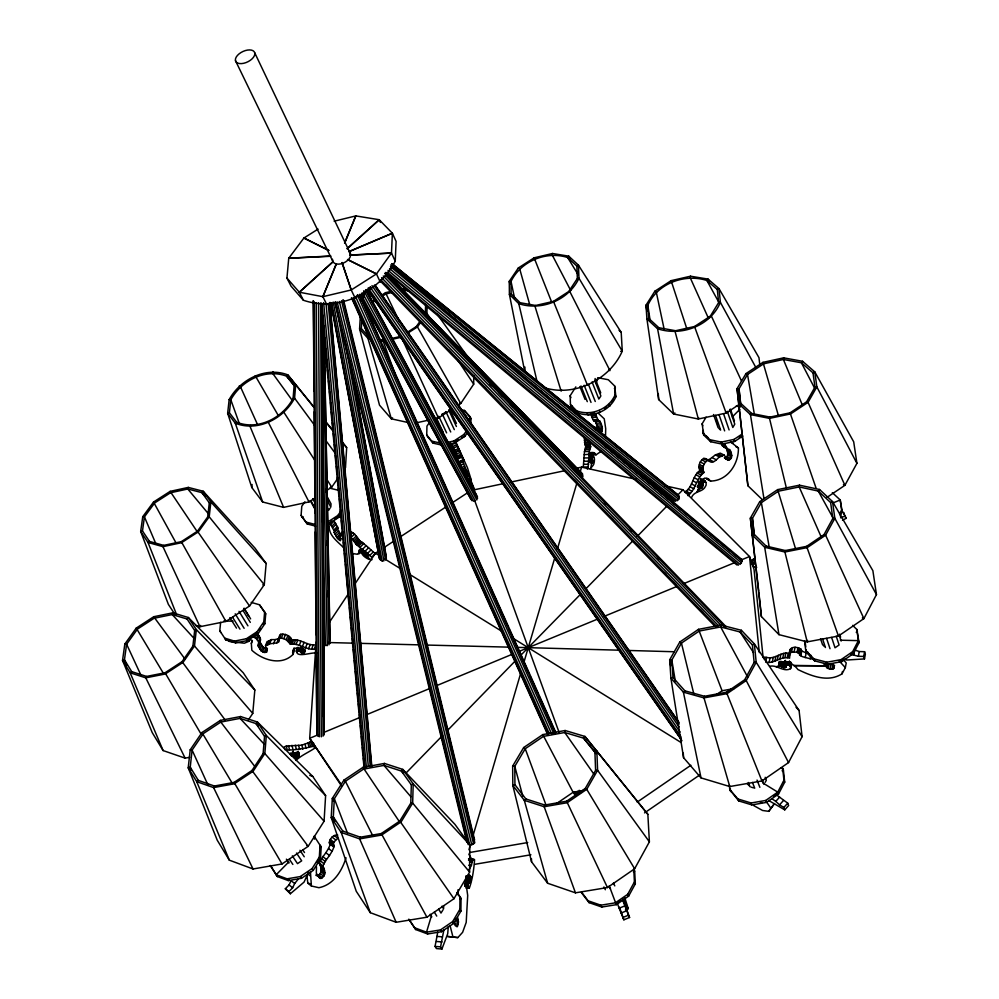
<?xml version="1.0" encoding="UTF-8"?>
<svg xmlns="http://www.w3.org/2000/svg" width="999" height="999" viewBox="0 0 999 999"><rect width="100%" height="100%" fill="white"/><g stroke="black" fill="none" stroke-linecap="round" stroke-linejoin="round"><path stroke-width="1.5" d="M756.743 567.295L753.783 567.082L751.223 561.213L754.932 558.329M469.605 872.127L469.817 844.867L454.907 824.312L402.809 769.405L384.44 763.423L362.962 767.357L343.943 780.107L332.317 798.401L331.218 817.544L356.256 891.283L370.267 912.661L396.166 922.277L426.935 917.207L453.946 898.738L469.605 872.127L412.662 803.071L413.199 783.853L402.809 769.405L401.448 771.091L383.953 765.396L363.511 769.13L345.404 781.268L334.34 798.701L333.316 816.907L334.815 821.34M458.279 405.094L460.751 403.484L473.701 384.165L473.763 375.512M601.198 451.311L596.066 454.795L594.005 452.672L591.745 452.784C587.799 456.88 593.244 470.804 592.22 458.578L592.082 456.081C595.529 454.595 594.68 463.873 593.069 465.422L590.209 468.768M470.017 422.527L470.067 416.695L464.36 410.427L461.513 409.827M470.904 424.45L470.954 418.606L470.067 416.695M408.828 919.155L414.622 927.771L426.511 932.192L440.484 929.907L452.709 921.528L459.84 909.365L459.977 896.74L457.417 893.118M372.04 559.69L368.356 559.09C365.622 557.904 358.404 553.096 363.374 550.199L361.488 552.247L363.936 553.771C374.6 563.598 361.101 550.162 362.674 549.088L366.221 545.654L375.299 553.696L371.753 557.155L356.368 544.58L351.011 537.512L354.57 534.078L359.915 541.146L366.221 545.654M443.631 905.856L443.581 908.84L441.995 906.205M584.253 440.759L589.085 440.696L590.671 446.79L589.298 451.486L588.111 466.97L583.279 467.008L584.465 451.536L585.851 446.84L584.228 438.174M605.481 437.662L605.706 428.671L604.245 418.843L598.339 413.274M441.745 445.092L433.216 443.169L427.634 436.788L426.723 434.89L426.948 426.136L429.495 422.377M370.267 912.661L341.146 832.417L331.218 817.544L333.316 816.907L342.769 831.056L360.339 837.199L381.281 833.541L399.812 821.016L410.789 803.134L411.326 784.852L401.448 771.091L403.571 773.326M425.624 304.333L425.349 313.649L426.898 313.399L430.294 318.544M426.898 313.399L427.097 306.144M468.556 858.778L474.575 859.739C473.901 868.943 472.477 879.644 469.268 888.286L466.57 888.086M318.069 229.108L303.908 238.024L288.736 258.242L286.938 278.084L290.996 286.076L303.384 300.249C338.236 312.225 378.309 293.057 395.242 261.238L396.091 241.396L392.382 233.229L379.22 219.718L355.806 215.909L334.141 221.204M395.242 261.238L391.483 253.072L392.382 233.229L348.926 251.573M360.152 296.815L364.223 292.769L364.036 296.328L362.088 300.487M408.591 422.639L391.333 418.818L367.944 338.336L369.268 337.375L361.313 328.484L361.838 319.168M362.287 298.177L362.162 300.337L362.625 297.402L361.601 293.231M362.812 294.805L363.723 297.44L360.664 300.249M784.902 663.074L781.867 661.912L780.294 666.246L780.943 661.375L779.969 666.021L783.928 667.719L786.038 667.145L784.015 664.485L784.752 660.988M827.097 663.611L826.885 667.582L830.057 669.243L833.478 668.768L834.565 665.434M346.054 857.829C341.82 871.066 333.579 884.789 318.918 887.711L311.388 886.001L310.439 871.777M316.084 875.449L317.357 875.636C322.652 873.913 321.491 867.007 319.218 863.311C322.302 855.993 328.908 850.723 330.619 842.806M594.43 427.36L598.026 427.297L600.212 431.093L601.423 432.043L601.985 431.493L602.247 426.885L599.999 421.278L593.98 421.054L591.833 417.345L591.158 413.661M324.076 821.228L325.612 795.591L312.687 776.36L257.392 722.002L240.572 716.533L220.354 720.391L201.973 732.529L190.21 749.824L188.224 767.806L217.233 840.196L229.32 860.164L253.047 868.98L282.03 863.96L308.142 846.365L324.076 821.228L264.835 753.533L266.333 735.489L257.392 722.002L256.056 723.601L240.047 718.381L220.804 722.065L203.297 733.616L192.108 750.087L190.235 767.207L191.383 770.104M343.781 469.705L345.504 467.22L346.678 447.627L341.77 441.558M316.471 866.782L316.333 873.201L319.668 878.246L320.929 878.433C327.497 875.811 324.712 865.559 319.218 863.311M288.861 861.862L276.149 874.787L287.088 878.833L300.262 876.573L312.088 868.593L319.33 857.08L320.042 845.204L321.203 846.99L320.492 858.865L313.261 870.354L301.448 878.333L288.274 880.594L277.36 876.548L270.417 865.571L277.36 876.548L278.471 875.698M448.301 926.535L447.714 933.715L441.92 949.05L436.401 948.575L435.052 946.39L437.787 932.092M441.92 949.05L440.571 946.865L443.931 929.669M454.195 923.563L457.067 926.885L458.479 922.027L457.505 917.369M316.109 642.22L309.69 738.298L341.433 785.813M781.867 661.912L781.53 666.832L782.517 662.187M315.559 526.136L307.28 523.988L301.099 515.409L301.785 506.293L304.945 501.76M229.32 860.164L196.728 781.68L188.224 767.806L190.235 767.207L198.326 780.394L214.385 786.013L234.078 782.404L251.973 770.491L263.112 753.621L264.548 736.45L256.056 723.601L258.266 725.774M293.082 398.389L294.168 385.389L286.601 376.173C265.384 368.132 241.271 380.656 230.819 399.762L229.395 412.749L236.663 422.202C258.067 430.794 282.767 417.907 293.082 398.389L294.58 398.164L314.947 425.786M264.635 612.05L265.734 613.873L264.872 623.726L258.192 633.516L247.465 640.546L235.614 642.906L225.899 639.972L224.763 638.161L234.49 641.108L246.341 638.736L257.08 631.693L263.773 621.915L264.635 612.05L259.49 604.77L251.174 602.372M316.671 653.134C311.913 651.485 291.783 660.327 297.789 647.564L296.553 650.961M789.447 661.276L789.123 665.009L790.496 666.333L790.509 668.706C783.666 672.464 777.272 664.747 770.129 666.171M248.439 719.842L252.759 713.398L254.832 690.034L243.207 672.739L188.324 617.507L172.74 612.837L153.734 616.72L136.251 628.096L124.838 644.018L122.54 660.389L152.235 732.617L163.112 750.561L185.127 758.141L189.673 757.292M174.837 614.223L168.381 604.395L140.672 531.48L142.745 516.683L153.534 502.035L170.155 491.358L188.274 487.412L203.172 491.246L254.982 548.101L266.146 563.498L264.273 584.702L249.55 606.006L225.911 621.465L199.937 626.71L195.729 625.449M316.208 302.709L319.343 736.75L316.858 734.64L316.333 652.01M315.297 497.839L308.978 501.935L283.604 507.367L262.662 501.998L251.81 487.512L252.098 484.503M730.394 441.833L738.411 447.939C738.81 463.773 727.622 480.856 710.639 481.056L706.755 479.07M220.904 632.567L219.768 630.756L220.642 622.327M465.759 879.769L468.456 879.969L468.943 882.841L470.217 883.029L470.616 877.684L469.567 874.887L467.345 876.91L465.846 882.329L467.694 895.429L466.208 922.389L462.612 932.329L457.829 937.599L447.477 936.438L457.829 937.599M314.335 407.567L287.749 374.837C265.459 366.396 240.135 379.545 229.158 399.612L227.647 413.261L251.81 487.512M163.112 750.561L130.157 672.814L122.54 660.389L124.45 659.815L131.706 671.628L146.566 676.423L165.047 672.764L182.055 661.638L192.882 646.128L194.668 630.519L187.05 619.005L172.215 614.56L154.121 618.256L137.475 629.083L126.611 644.243L124.45 659.815L126.773 665.484M207.68 516.97L209.291 502.859L201.96 492.657L187.787 488.998L170.529 492.757L154.708 502.922L144.43 516.858L142.482 530.944L149.488 541.421L163.699 545.379L181.306 541.645L197.44 531.206L207.68 516.97L209.203 516.795L264.273 584.702L262.774 584.852M457.23 459.065L456.843 457.604L461.463 455.669L463.311 461.675L462.512 460.576L457.742 462.549M827.334 663.836L826.885 667.582L823.563 663.573M590.971 467.02L591.583 463.524M782.18 662.05L781.53 666.832L782.354 662.125M724.6 458.216C729.432 456.718 727.709 450.974 725.961 447.664L722.277 445.666L721.378 443.269L725.286 445.204L727.771 449.125L729.882 449.612C731.618 452.922 733.341 458.666 728.508 460.164L725.399 458.603M364.136 294.455L364.423 291.583L364.223 295.18L360.851 298.526M590.247 455.581L592.657 455.556L592.22 458.578L592.657 455.556L590.297 455.569L592.857 455.556L592.22 458.578L589.81 458.603M790.072 662.137L789.123 665.009L789.385 661.238M799.475 485.177L777.659 489.622L759.74 501.648L750.361 518.131L761.4 616.558L778.958 634.64L807.204 641.882L838.448 636.026L863.898 618.606L876.46 594.58L872.876 570.679L832.517 501.56L819.53 489.485L799.475 485.177L799.188 486.95L821.415 537.437M827.447 663.948L826.885 667.582L827.572 664.06M592.22 458.578L592.707 455.544M827.072 497.327L844.892 485.327L856.917 463.349L853.695 441.808L814.784 371.878L802.584 361.288L783.653 357.842L783.378 359.478L802.16 404.57M229.121 641.395L244.355 643.219L248.801 641.346L250.387 639.56L252.073 640.396L251.336 643.468L251.835 650.249C262.537 660.102 281.468 666.208 292.994 654.445L292.632 652.609L293.956 648.114M721.003 625.049L698.526 629.333L679.807 642.007L669.68 659.815L670.916 678.159L683.578 757.692L701.023 777.896L729.757 786.538L761.937 780.956L788.536 762.587L802.085 736.663L799.075 710.476L754.345 643.868L741.408 630.307L721.003 625.049L720.666 626.96L747.689 677.11M789.135 662.399L788.86 664.847M844.167 659.19L846.815 660.014L864.485 658.915L863.698 656.443L864.585 651.698L859.24 651.56L854.669 649.974M864.485 658.915L865.359 654.17L864.585 651.698M850.823 654.37L858.366 656.293L859.24 651.56M853.783 654.707L854.445 651.161M687.949 495.641C695.791 489.785 696.241 478.421 703.895 472.539L699.999 470.541C697.839 466.396 699.675 460.876 703.571 458.454C711.001 459.977 710.002 466.945 719.317 456.88L724.138 455.069L727.572 459.74M703.895 472.539C701.735 468.381 703.583 462.849 707.479 460.427L709.74 460.414M779.969 666.021L780.943 661.375L780.007 666.046L776.348 666.72L780.007 666.046L778.97 664.959L779.307 662.936C786.113 659.627 793.855 663.985 797.939 669.555C811.388 676.036 828.096 682.792 842.02 673.838L842.457 671.49M842.02 673.838L845.341 667.619L846.228 662.911L843.144 659.577M591.67 458.179L592.082 456.081L589.672 456.106M759.852 365.259L758.978 357.667L719.005 288.611L708.029 279.083L690.509 276.211L690.222 277.722L708.528 318.456M830.057 669.243L830.968 664.547L832.904 664.61L831.992 669.305M833.478 668.768L834.153 665.247M824.999 665.621L825.461 663.274L825.162 665.809L794.068 665.584L825.162 665.809L825.536 663.361L825.324 665.996L826.161 663.124M826.348 662.849L825.661 666.37L826.673 663.648M828.183 668.618L829.108 663.923L830.968 664.547M789.709 650.786L789.947 649.662C792.619 645.953 798.001 647.102 801.298 649.387L800.336 654.07C797.327 656.318 808.541 658.066 810.177 658.778L810.888 655.269M565.147 730.506L542.807 734.59L523.663 747.552L512.662 766.071L512.812 785.376L531.53 861.762L547.627 883.253L575.449 892.831L607.454 887.549L634.64 868.768L649.387 841.832L647.851 814.335L584.914 736.425L565.147 730.506L564.747 732.492L594.055 774.362M805.231 657.579L806.193 652.896L800.748 650.561M799.787 655.244L800.499 651.735M800.286 655.456L801.248 650.774M800.836 655.531L801.797 650.849M800.336 654.07L797.002 652.335L797.976 647.652M798.126 652.896L799.088 648.214M799.237 653.483L800.199 648.801M799.437 654.932L800.162 651.423M799.824 654.12L801.298 649.387M787.212 657.767L788.186 653.096C780.494 652.11 774.437 659.74 766.645 657.404L765.646 662.05C774.163 664.497 781.043 655.294 789.585 658.216L789.772 653.159M789.035 656.655L790.721 648.701M789.173 657.18L789.66 654.845M789.073 662.362L788.586 664.697L785.364 665.247C792.694 665.534 785.776 662.737 784.015 664.485M789.747 653.383L791.495 652.297L792.469 647.614M790.309 661.862L789.585 665.359L790.359 662.374M790.296 666.008L791.021 662.512M790.496 666.333L791.233 662.837M790.521 666.658L791.008 664.323M790.509 668.706L791.483 664.048L790.296 664.672M791.495 652.297L794.093 651.922L795.067 647.24M790.946 667.744L791.67 664.26M782.779 658.029L783.765 653.371M782.654 667.369L783.641 662.724M784.877 657.704L785.863 653.034M784.227 664.26L784.964 660.764M784.502 664.06L785.239 660.576M783.928 667.719L784.665 664.235M784.814 663.898L785.539 660.401M785.214 667.844L785.951 664.347M786.038 667.145L786.525 664.81M786.737 664.048L787.224 661.713M788.735 655.456L789.947 649.662M777.259 659.964L778.258 655.319M778.733 663.873L779.22 661.538M779.919 658.915L780.906 654.258M778.97 664.959L779.707 661.475M772.277 662.125L773.276 657.479M774.849 661.188L775.848 656.53M769.093 662.424L770.092 657.779M764.372 659.602L764.872 657.292L766.645 657.404M468.981 869.829L471.391 865.434L472.552 860.489L473.926 859.152M544.33 387.687C574.45 397.14 609.677 379.845 622.265 351.161L621.203 332.38L578.458 265.185L568.743 256.156L552.534 253.496L552.197 254.945L570.754 290.584M467.532 885.926L464.835 885.751L467.544 885.988L468.543 881.618L467.507 885.863L469.268 888.286M384.44 763.423L383.953 765.396L410.839 796.702M591.658 457.742L592.082 456.081M322.802 866.108C325.799 859.015 331.905 854.008 334.041 846.49L329.258 842.869C329.782 838.71 333.191 834.44 337.724 835.064M404.57 292.57L402.947 289.922L403.334 288.486L406.381 289.036M807.604 640.421L807.204 641.882L784.902 552.01L785.326 550.549L806.605 546.353L824.038 534.565L832.816 518.493L830.631 502.559L818.281 491.071L799.188 486.95L778.421 491.196L761.363 502.634L752.447 518.331L754.108 534.228L766.096 546.066L785.326 550.549M308.554 872.115L304.058 882.105L290.372 893.755L285.327 888.748L289.073 884.927L291.084 880.693L294.655 883.541L292.645 887.774L288.898 891.595L290.372 893.755M698.975 482.217L702.984 484.727L701.897 488.049L698.014 486.038L699.088 482.729M240.572 716.533L240.047 718.381L264.323 744.305M334.203 835.514L337.812 838.248L333.841 842.157L332.867 845.629L334.028 845.266L334.041 846.49M468.918 849.774L470.229 845.279M472.864 836.3L520.754 673.089M523.826 662.612L555.132 556.643M557.342 549.188L576.748 483.553M579.832 473.114L581.605 467.145L636.038 479.295M272.952 371.653L272.502 373.139L292.32 400.499M596.053 383.541L597.789 377.684L608.316 379.745L614.672 386.001L615.908 396.753C609.802 411.113 591.982 418.319 577.484 412.849L571.253 406.481L570.454 404.533L570.154 395.741L575.836 386.888M431.343 916.108L426.511 932.192L427.622 933.978L441.583 931.692L453.783 923.326L460.901 911.163L461.038 898.551L459.977 896.74M172.74 612.837L172.215 614.56L193.918 638.249M188.274 487.412L187.787 488.998L208.666 514.085M466.683 878.645L466.408 875.798L466.658 878.733M704.482 696.278L684.914 690.833L673.014 677.522L671.815 660.064L681.443 643.106L699.275 631.043L720.666 626.96L740.097 631.98L752.397 644.904L754.145 662.412L744.655 679.795L726.423 692.245L704.482 696.278L703.983 697.889L729.757 786.538M705.669 481.98L700.374 479.22C711.363 480.869 698.164 481.98 702.397 484.016C704.07 477.897 707.866 483.703 705.406 486.476C702.672 492.495 693.968 490.746 691.545 497.589M363.811 295.891L362.412 299.737M769.929 417.095L751.772 413.486L740.509 403.109L739.01 388.823L747.527 374.463L763.723 363.773L783.378 359.478L801.398 362.762L813.011 372.852L814.959 387.15L806.58 401.823L790.047 412.824L769.929 417.095L769.517 418.381L786.363 487.937M468.456 879.969C465.659 881.455 469.88 887.861 464.822 885.726L467.482 885.726L464.747 885.401M530.531 382.629L677.347 500.674L678.671 499.3L679.27 497.564L677.909 494.792L392.033 263.636M301.211 647.377L300.05 651.061L296.541 651.111L297.577 648.401L296.541 651.186L300.05 651.061C301.323 649.612 297.577 649.45 296.84 650.386L297.752 647.752M698.763 417.819L698.338 419.006L673.626 413.998L658.691 399.6L646.915 318.918L645.991 305.182L654.857 291.221L671.116 280.657L690.509 276.211M296.541 651.111L297.59 648.189M296.84 650.386L297.839 647.614M544.792 805.032L525.861 798.938L514.935 784.727L514.785 766.358L525.237 748.726L543.468 736.375L564.747 732.492L583.553 738.136L594.904 751.947L595.604 770.379L585.264 788.473L566.608 801.21L544.792 805.032L544.18 806.73L575.449 892.831M314.273 649.05L315.809 644.817C307.467 646.128 300.399 638.398 292.058 640.059L290.484 644.293C299.3 642.732 306.78 650.873 315.709 649.038M308.616 648.801L310.165 644.555M311.613 649.238L313.162 644.992M299.787 649.999L300.824 647.19M300.549 650.411L301.586 647.602M300.249 651.922L301.798 647.702L303.933 649.275L302.385 653.496L300.05 651.061L296.541 651.186L297.577 648.438M302.485 646.528L304.046 642.295M301.086 652.797L302.647 648.576M302.385 653.496L303.384 653.446L304.932 649.225M305.594 647.789L307.143 643.556M303.384 653.446L305.207 650.374M388.037 270.329L740.134 564.385L742.12 561.176L741.907 559.577L739.322 558.429M296.116 644.442L297.677 640.209M292.994 654.445L294.555 650.224L294.205 648.388L292.632 652.609M296.491 651.523L298.052 647.302M296.591 651.81L298.152 647.602M296.84 652.11L298.401 647.901M299.313 645.404L300.874 641.183M292.12 643.98L293.694 639.76M294.043 644.03L295.617 639.81M290.484 644.293L286.251 639.772L287.837 635.551L285.439 634.465L280.831 634.24L276.735 642.944L269.668 643.806L265.509 645.729L267.045 651.011L266.82 652.022L264.236 652.459L261.226 650.961L258.042 645.804L260.502 639.909L260.277 637.849L257.879 634.377L256.256 638.573L258.679 642.045L258.042 645.804M287.724 640.709L289.298 636.475L287.837 635.551M288.873 641.758L290.447 637.537L289.298 636.475M289.623 642.856L291.196 638.636L290.447 637.537M289.947 643.344L291.196 638.636M290.234 643.818L291.521 639.11M276.735 642.944C282.018 641.183 276.536 640.297 279.233 638.461L281.356 638.211L282.942 633.99M281.356 638.211L283.866 638.686L285.439 634.465M342.782 532.03L339.248 535.414L340.909 539.41L340.359 540.759L337 537.699L334.116 532.417L337.987 528.059L334.116 521.153L330.582 524.55L334.478 531.443M273.601 643.818L275.2 639.61L278.321 638.736M278.334 639.435L279.932 635.214M278.384 639.997L280.369 634.727M279.233 638.461L280.831 634.24M278.846 640.197L280.432 635.976L279.495 635.714M264.236 652.459L265.821 648.276L267.382 648.326L265.784 652.509M267.195 645.317L268.781 641.108L271.266 639.61L275.2 639.61M268.594 644.667L270.192 640.459M269.668 643.806L271.266 639.61M334.116 532.417L337.987 528.059M260.077 649.25L261.676 645.054L259.653 641.608M261.226 650.961L262.812 646.778L261.676 645.054M262.562 651.897L264.148 647.714L262.812 646.778M265.509 645.729L267.108 641.533L268.781 641.108M675.636 330.731L658.865 327.722L648.726 318.381L647.839 305.319C657.429 283.354 684.615 273.401 706.88 280.469L717.319 289.548L718.631 302.622L710.301 316.183L694.517 326.511L675.636 330.731L675.187 331.905L698.338 419.006L726.148 413.074L740.271 403.708M257.392 639.847L258.991 635.651M258.679 642.045L260.277 637.849M258.903 644.105L260.502 639.909M259.028 647.527L260.627 643.331M362.125 550.499L362.674 549.088L362.1 550.486L359.503 549.462L359.49 553.471L357.43 554.245L352.347 553.533M251.336 643.468L252.41 640.684M256.256 638.573L254.558 637.474L256.169 633.266M248.801 641.346L249.887 638.548M587.312 469.043L588.111 466.97M722.352 443.319L722.04 444.105L710.664 441.733L703.671 435.015L702.147 423.788L706.093 417.17M326.873 304.732L322.877 296.678L336.251 263.873M344.692 243.157L355.806 215.909L344.543 243.132M286.938 278.084L299.325 292.232L322.877 296.678L336.413 263.898M688.786 494.205L684.902 492.182C692.956 487.237 692.245 475.636 699.999 470.541M561.6 389.96L561.126 391.096L535.077 306.593L535.589 305.482L553.458 301.373L568.781 291.471L577.335 278.521L576.86 266.084L567.619 257.492C546.191 250.737 520.904 261.089 511.026 281.418L511.126 293.856L520.079 302.697L535.589 305.482M360.339 837.199L359.615 838.885L396.166 922.277M313.199 745.254L313.748 744.093M313.873 744.342L314.785 748.139C308.853 752.197 301.398 755.256 295.866 760.464M366.121 289.573L477.435 496.665L476.823 499.937L363.823 290.684M362.1 300.125L362.787 298.726M214.385 786.013L213.599 787.599L253.047 868.98M288.823 879.532L288.274 880.594L287.088 878.833M293.182 751.086L293.831 757.205L296.104 758.179L298.027 756.93L299.263 753.77L297.115 752.297L289.847 753.933M729.757 789.622L738.711 800.911L751.872 804.907L766.458 802.409L778.496 794.08L784.69 782.192L783.391 770.029L782.654 768.069L783.953 780.244L777.746 792.132L765.696 800.474L751.086 802.971L737.924 798.975L729.757 789.622L729.37 785.077M804.57 640.721L805.731 650.449L813.948 658.853L826.897 662.225L841.096 659.602L852.646 651.673L858.403 640.634L856.842 629.495L852.659 625.362M856.842 629.495L859.04 642.657L853.296 653.696L841.757 661.613L827.572 664.235L814.622 660.851L806.418 652.459L805.731 650.449M396.503 378.084L383.266 341.383L383.853 340.259L379.47 339.398M765.222 782.292L766.333 780.194L765.197 777.284M200.637 625.424L199.937 626.71L162.962 546.653L148.027 542.494L140.672 531.48L142.482 530.944M768.731 811.338L774.45 803.608L768.731 811.338L762.599 810.489L753.696 805.569M471.878 876.872L470.629 879.145L466.595 878.858L470.654 878.77L471.878 876.872L470.641 878.958L466.595 878.808M581.493 892.107L588.099 900.786L600.861 905.194L615.384 902.821L627.697 894.305L634.415 881.98L633.778 869.23L634.677 871.103L635.327 883.853L628.608 896.165L616.321 904.682L601.81 907.042L589.06 902.634L581.505 892.719M839.572 513.823L841.645 510.027L840.221 499.962L832.329 492.669M840.196 515.871L842.269 512.075L840.221 499.962L833.079 502.922M146.566 676.423L145.779 677.846L185.127 758.141M250.799 425.499L250.137 426.673L283.604 507.367M163.699 545.379L162.962 546.653L181.468 542.732L198.439 531.768L209.203 516.795L210.876 501.96L203.172 491.246L201.96 492.657L205.07 496.066M441.683 912.05L442.944 909.914M783.653 357.842L762.999 362.35L745.991 373.589L737.037 388.661L747.889 485.726L762.225 499.55M753.046 564.984L755.119 562.699L753.296 558.928M236.139 642.057L235.614 642.906L234.49 641.108M595.804 429.558L598.026 427.297M292.919 650.936L294.156 648.638C297.702 647.077 302.884 647.951 305.294 651.123L304.183 653.196M317.045 862.574L318.569 860.164M570.454 404.533L576.685 410.889C591.196 416.346 609.028 409.14 615.134 394.78L614.672 386.001M611.75 401.835L613.274 399.413M599.537 398.064L600.874 395.954L594.655 380.207M699.475 488.623L697.14 491.845L699.238 488.561L701.897 488.049M697.14 491.845L699.35 488.598L697.14 491.845L699.35 488.598L698.476 487.912C697.602 483.853 701.061 479.445 704.819 478.084L707.704 478.683L710.639 481.056M448.089 442.245L453.921 440.984L464.085 434.353L466.62 430.544M467.507 432.455L464.972 436.276L454.82 442.894L448.988 444.155M329.008 622.877L347.914 594.48M354.782 584.165L375.412 553.196L379.295 550.649M292.819 753.146L295.092 754.12L297.565 752.072L298.938 755.681L298.177 751.173L299.188 755.219L298.614 752.259M552.534 253.496L534.14 257.817L518.356 267.957L509.278 281.306L509.39 294.368L524.687 371.316M341.208 513.873L338.861 517.32L328.521 524.063L327.51 522.202L337.849 515.459L340.996 510.864M259.091 630.831L260.677 628.521M334.49 519.418L338.162 517.02L339.86 514.535M330.082 508.166L328.596 510.327L327.135 507.629M337.749 478.446L331.718 487.175L326.673 490.459M407.48 332.217L416.371 326.523L420.454 320.667M420.891 322.003L417.457 326.923L407.604 333.254M702.397 484.016L704.357 481.218L700.374 479.22L704.632 481.243L702.26 480.007M363.361 292.482L359.727 295.816M364.285 293.981L360.527 297.714M362.637 298.264L364.036 296.328M322.877 296.678L351.223 289.972L376.448 273.926L391.483 253.072L350 255.02M314.41 839.123L315.284 837.936L314.136 836.151L321.203 846.99L320.017 847.701M761.762 802.721L760.276 802.946M741.408 630.307L740.097 631.98L753.521 652.647M819.53 489.485L818.281 491.071L833.94 519.58M802.584 361.288L801.398 362.762L814.822 388.561M294.655 883.541L298.376 878.958M187.05 619.005L188.324 617.507L196.341 629.595L254.832 690.034M787.724 803.159L788.623 805.544L784.764 809.864L783.84 807.479L787.724 803.159L776.061 794.592M772.19 798.888L775.761 801.385L779.632 797.09M775.761 801.385L779.582 804.832L783.453 800.524M365.971 551.76L363.936 553.771C356.581 549.637 368.544 556.543 362.25 551.935L361.613 551.923L363.324 550.274M405.644 773.413L442.52 735.564M446.865 731.118L515.197 661.001M520.629 655.431L580.519 594.268M361.488 552.247L363.261 550.437M732.329 416.933L739.76 409.365M585.963 588.711L632.804 540.909M637.162 536.451L666.583 506.431M677.472 495.317L682.929 489.76L749.525 556.543L754.008 569.293L763.111 657.479M468.032 844.517L471.74 844.754L474.787 842.731L342.932 299.75M363.261 550.586L361.501 552.36L363.936 553.771M706.355 459.902L709.29 459.552L715.409 454.92L720.229 453.121L724.138 455.069M364.897 555.556L367.545 552.984M367.357 553.533L370.904 550.087M365.896 556.63L367.657 554.907M366.583 557.005L368.344 555.294M369.605 555.569L373.151 552.122M358.816 545.854L362.362 542.42M360.314 547.015L363.861 543.581L361.014 541.583L357.467 545.017M358.953 550.724L360.726 549.013M358.991 551.91L361.626 549.338M358.304 553.384L362.999 550.062L359.49 553.471M361.526 552.659L363.286 550.948M361.638 552.922L363.399 551.211M365.022 551.273L368.569 547.827M364.185 554.52L365.959 552.809M352.822 539.335L356.381 535.901M353.971 540.659L357.517 537.237M354.92 541.957L358.466 538.523M355.582 543.119L359.128 539.685M355.869 543.618L359.415 540.184M356.131 544.105L359.677 540.671M356.368 544.58L359.915 541.146M335.976 535.901L339.485 532.529L337.625 529.033M337 537.699L340.509 534.315L339.485 532.529M339.248 535.414L340.359 535.789L343.007 533.241M338.049 538.973L339.797 537.275M340.359 535.789L343.007 534.165M339.285 540.084L341.034 538.399M350.1 535.252L352.759 532.692L354.57 534.078M331.905 526.098L335.439 522.702M332.854 527.547L336.376 524.15M334.041 529.77L337.562 526.386M335.015 534.14L338.536 530.756M303.384 300.249L299.325 292.232L333.179 261.501M347.215 248.763L379.22 219.718L380.457 222.427M468.056 880.156L467.407 882.142L464.71 881.942M347.128 248.651L379.22 219.718M299.325 292.232L333.279 261.601M684.914 690.833L683.403 692.145L701.023 777.896M327.135 525.187L327.984 524.45L329.258 525.799C328.459 535.689 338.149 541.82 344.143 548.239M525.861 798.938L524.288 800.311L547.627 883.253M766.096 546.066L764.685 547.277L778.958 634.64M342.769 831.056L341.146 832.417L359.615 838.885L381.643 835.039L401.123 821.865L412.662 803.071L410.789 803.134M590.147 901.722L589.06 902.634L588.099 900.786M751.772 413.486L750.436 414.597L763.948 498.626M674.887 412.987L673.626 413.998L657.567 328.733L646.915 318.918L648.726 318.381M198.326 780.394L196.728 781.68L213.599 787.599L234.303 783.79L253.122 771.278L264.835 753.533L263.112 753.621M329.258 842.869L330.082 842.419L333.691 845.166M658.865 327.722L657.567 328.733C681.206 336.713 710.551 325.999 720.379 302.347L719.005 288.611L717.319 289.548M131.706 671.628L130.157 672.814L145.779 677.846L165.222 674.013L183.092 662.312L194.48 645.991L196.341 629.595L194.668 630.519M392.607 417.857L391.333 418.818L379.508 405.144L359.59 328.983L360.339 315.934L361.188 318.943M520.079 302.697L518.781 303.659L537.162 381.93M149.488 541.421L148.027 542.494L176.586 614.61M236.663 422.202L235.277 423.201L262.662 501.998M711.575 441.071L710.664 441.733L709.952 439.722L702.946 433.004M618.306 902.047L620.629 900.436M773.638 796.203L777.434 793.568L778.496 794.08L777.746 792.132L762.537 782.754M578.396 412.212L577.484 412.849L576.685 410.889M637.2 802.097L690.858 765.271M644.542 812.899L699.737 774.949M556.568 803.571L573.101 792.294L583.541 790.459M715.846 695.004L722.077 690.759L734.065 688.561M434.153 442.545L433.216 443.169L426.723 434.89M308.254 523.339L307.28 523.988L301.099 515.409M709.952 439.722L721.328 442.095L734.015 439.423L742.195 433.978M739.322 437.487L741.807 435.826M742.881 436.001L734.702 441.433L722.04 444.105L721.328 442.095M384.453 547.265L393.506 541.333M399.962 537.087L446.478 506.58M451.635 503.196L468.431 492.182M248.626 638.985L256.243 633.978M604.62 408.653L607.042 407.068M328.521 524.063L332.043 521.003M455.819 441.496L458.216 439.922M461.825 437.574L464.972 436.276L464.085 434.353M441.908 414.573L445.716 412.1M452.072 409.128L438.424 417.982L435.414 418.643M372.452 301.011L375.075 299.338M381.618 295.167L385.539 292.67L391.471 291.271M372.302 302.647L376.036 300.262M382.267 296.291L386.001 293.906L391.645 292.582M355.681 296.703L358.204 295.092M368.281 288.674L370.804 287.063M469.905 419.28L470.954 418.606L464.36 410.427M614.36 388.648L615.446 387.974M856.205 632.267L857.479 631.518M459.777 899.287L461.038 898.551L456.78 892.507M782.08 770.791L783.391 770.029L781.305 767.731M633.378 871.865L634.677 871.103M294.168 385.389L295.716 384.503L294.58 398.164C283.741 418.693 257.779 432.242 235.277 423.201L227.647 413.261L229.395 412.749M576.86 266.084L578.458 265.185L578.97 278.246L622.265 351.161L620.666 351.398M209.291 502.859L210.876 501.96L266.146 563.498M813.011 372.852L814.784 371.878L816.857 386.9L856.917 463.349M264.548 736.45L266.333 735.489L325.612 795.591M830.631 502.559L832.517 501.56L834.827 518.294L876.46 594.58M411.326 784.852L413.199 783.853L469.817 844.867M752.397 644.904L754.345 643.868L756.193 662.275L802.085 736.663M284.89 749.65L284.228 746.94L286.301 746.091L301.848 745.167L311.101 741.87L313.524 742.994M286.301 746.091L287.3 750.149C296.378 749.924 305.232 748.239 313.611 746.241L314.573 747.04M594.904 751.947L596.853 750.923L597.602 770.291L586.738 789.322L567.12 802.721L544.18 806.73L524.288 800.311L512.812 785.376L514.935 784.727M842.519 520.204L846.128 518.356L843.368 512.137L844.13 514.647M294.181 755.144L291.283 755.744L290.622 753.034M348.913 251.723L392.382 233.229M462.175 455.994L457.579 457.929L451.273 444.842L455.906 442.907L463.936 460.539L461.463 455.669M452.072 446.715L456.705 444.767M452.797 448.289L457.43 446.353M453.871 450.561L458.504 448.626M454.632 452.01L459.253 450.074M455.02 452.485L459.627 450.561M455.844 454.245L460.452 452.322M456.705 456.056L461.313 454.133M457.105 458.504L461.738 456.568M457.205 459.278L461.863 457.13M458.191 462.013L462.837 460.064M460.389 461.95L462.724 460.964M459.353 463.374L462.849 461.9L462.462 460.576M460.139 465.409L463.648 463.936L462.849 461.9M461.113 467.757L464.622 466.296L474.25 489.96M461.8 469.368L465.309 467.894M463.623 470.342L465.959 469.368M463.012 472.052L466.521 470.591M464.435 472.09L466.77 471.116M463.499 473.076L467.008 471.615M463.723 473.551L467.22 472.077M465.197 474.001L467.532 473.026M464.523 475.874L468.032 474.4M466.358 477.085L468.693 476.098M467.495 479.932L469.83 478.946M468.668 482.842L471.016 481.868M318.306 734.715L309.69 738.298L341.346 784.64M324.063 732.329L360.002 717.419M365.759 715.034L430.457 688.199M436.201 685.814L512.4 654.195M519.592 651.223L597.202 619.243M840.596 517.819L845.366 515.846M604.383 616.283L676.236 586.713M683.428 583.753L735.152 562.449M740.908 560.089L749.525 556.543L759.315 652.597M623.076 899.55L629.57 917.494L623.863 919.804L619.155 908.203L624.862 905.893L622.352 899.237M625.436 909.814L628.246 908.678L624.85 897.876M621.091 913.024L626.798 910.713L624.862 905.893M622.727 917.544L628.446 915.221L629.57 917.494M341.246 535.864L341.87 535.639M673.014 677.522L670.916 678.159L683.403 692.145L703.983 697.889L727.06 693.643L746.228 680.556L756.193 662.275L754.145 662.412M754.108 534.228L752.097 534.827L764.685 547.277L784.902 552.01L807.279 547.589L825.611 535.189L834.827 518.294L832.816 518.493M740.509 403.109L738.598 403.671L750.436 414.597L769.517 418.381L790.671 413.898L808.054 402.335L816.857 386.9L814.959 387.15M361.313 328.484L359.59 328.983L367.944 338.336L370.729 338.886M511.126 293.856L509.39 294.368L518.781 303.659C541.533 311.276 568.768 300.112 578.97 278.246L577.335 278.521M584.203 454.707L591.183 454.07M763.423 657.667L764.872 657.292M807.829 652.11L806.418 652.459L806.093 649.675M302.123 517.257L303.371 516.958M400.362 289.186L403.334 288.486M571.253 406.481L572.489 406.193M392.495 338.274L401.136 336.288M392.357 339.298L401.436 337.2L438.424 417.982L438.099 417.045M415.909 422.927L429.42 419.967M594.093 413.062L588.036 415.035L587.237 413.074M472.539 490.159L502.834 483.766M510.402 482.167L564.934 470.666M575.536 468.431L581.605 467.145M614.797 396.978L615.908 396.753L615.134 394.78M262.837 624.063L264.872 623.726L263.773 621.915M469.567 852.509L527.709 842.557M589.035 454.67L591.096 454.308M474.65 864.335L530.931 854.782M718.631 302.622L720.379 302.347L756.043 367.844M344.018 467.407L345.504 467.22M367.445 556.992L369.642 558.853M455.382 919.555L458.004 919.317L455.169 918.643M783.303 782.317L784.69 782.192L783.953 780.244M192.882 646.128L194.48 645.991L252.759 713.398M319.33 858.953L320.492 858.865L319.33 857.08M466.595 878.67L470.654 878.408L466.583 877.572M330.657 302.522L379.533 558.803L382.093 560.914L383.928 560.814L335.726 303.446M459.652 911.238L460.901 911.163L459.84 909.365M330.744 255.981L288.736 258.242L330.619 256.281M349.9 255.17L391.483 253.072M464.61 884.315L467.295 884.177L464.585 883.978M296.541 651.223L300.05 651.061M595.604 770.379L597.602 770.291L649.387 841.832M589.785 455.656L592.857 455.556M593.418 455.931L589.46 455.694M592.357 413.636L595.953 413.574L596.64 417.257L598.776 420.979M591.371 415.684L596.166 415.596M591.833 417.345L596.64 417.257M592.819 419.68L597.614 419.592M593.98 421.054L599.999 421.278M595.217 421.353L595.991 423.164L600.774 423.077M595.991 423.164L596.74 425.025L601.523 424.95M602.247 426.885L597.477 426.96L596.74 425.025M594.942 428.459L597.34 428.421M597.677 428.583L602.459 428.521M598.776 430.257L602.36 430.207M599.6 431.531L601.985 431.493M584.427 442.495L589.26 442.445M584.752 444.056L589.585 443.993M585.214 445.317L590.047 445.254M585.414 445.854L590.247 445.804M585.626 446.366L590.459 446.316M585.851 446.84L590.671 446.79M585.239 448.002L590.072 447.952M584.765 449.6L589.597 449.55M584.465 451.536L589.298 451.486M590.496 452.597L592.894 452.572M590.384 452.709L594.005 452.672M591.47 453.471L595.067 453.434M591.271 454.845L596.066 454.795M584.04 457.954L588.886 457.917M590.272 459.265L592.682 459.24M589.373 460.489L592.981 460.452M583.978 461.238L588.823 461.188M589.447 461.95L593.069 461.913M590.372 462.737L592.782 462.712M583.791 464.298L588.636 464.26M589.622 455.844L593.256 455.831M458.104 919.767L455.432 919.779L458.154 920.004M323.189 616.72L323.826 644.767L327.31 645.616L322.165 397.914M223.851 620.991L233.017 621.203M840.309 640.197L858.403 640.634L859.04 642.657M328.584 642.544L353.546 643.181M359.777 643.344L419.043 644.855M426.848 645.054L509.502 647.165M517.307 647.364L619.792 650.212M858.366 656.293L863.698 656.443M627.547 650.436L674.113 651.748M810.177 658.778L813.898 658.965M469.168 859.14L473.201 859.415M469.205 859.365L473.239 859.639M468.519 860.214L472.552 860.489M469.443 861.962L472.127 862.137M468.693 865.246L471.391 865.434M467.495 875.549L470.192 875.748M466.57 877.397L470.616 877.684L466.558 877.234M465.559 879.832L468.256 880.032M466.62 880.181L470.654 880.469M467.819 881.618L470.517 881.805M467.532 882.829L470.217 883.029M464.722 885.264L467.432 885.464L464.685 884.952M464.922 886.288L467.632 886.488M465.846 887.899L468.543 888.099M455.482 920.017L458.204 920.229M454.395 921.702L458.479 922.027M454.258 923.75L458.341 924.087M455.107 925.636L457.829 925.861M436.825 936.388L442.345 936.85M436.513 941.47L442.033 941.945M435.052 946.39L440.571 946.865M229.158 399.612L230.819 399.762L239.161 423.039M142.745 516.683L144.43 516.858L155.856 543.781M124.838 644.018L126.611 644.243L140.784 674.824M512.662 766.071L514.785 766.358L522.777 796.078M190.21 749.824L192.108 750.087L208.104 785.339M794.093 651.922L797.002 652.335M402.947 289.922L408.753 290.984M736.213 406.094L740.459 406.93M380.482 340.821L383.266 341.383M648.139 481.993L654.195 483.341M664.772 485.714L682.929 489.76M432.305 441.258L440.846 443.181M306.968 875.973L307.817 883.178L310.826 883.865M806.193 652.896L808.666 653.496M329.745 488.149L339.385 490.521M306.243 522.14L314.535 524.288M580.057 472.639L582.754 474.3L385.876 272.702M608.666 405.257L610.277 405.731L609.502 403.758M753.296 563.711L751.972 563.311L753.783 567.082M751.236 787.162L753.558 787.861M710.301 316.183L711.625 316.608L741.47 380.969M568.781 291.471L569.979 291.87L609.952 370.617L608.753 370.179M309.74 775.361L312.687 776.36M264.148 647.714L265.821 648.276M806.58 401.823L808.054 402.335L844.892 485.327L843.431 484.777M409.115 919.704L415.734 929.557L427.622 933.978M252.547 636.713L254.558 637.474M416.371 326.523L417.457 326.923L460.751 403.484L459.677 403.034M852.234 653.271L853.296 653.696L852.646 651.673M824.038 534.565L825.611 535.189L863.898 618.606L862.349 617.944M338.162 517.02L338.861 517.32L337.849 515.459M698.151 487.574L700.311 488.536L697.727 487.2M283.866 638.686L286.251 639.772M283.504 411.7L315.16 460.851M730.881 442.132L733.004 443.119M352.759 532.692L351.336 532.017L350.936 532.854M744.655 679.795L746.228 680.556L788.536 762.587M330.706 486.675L331.718 487.175L325.924 477.959M735.813 446.653L738.411 447.939M328.846 250.362L303.908 238.024L328.683 250.474M347.515 259.615L376.448 273.926L380.269 282.08M722.277 445.666L726.186 447.614M723.85 447.177L727.771 449.125M726.698 449.525L730.606 451.461M727.359 451.436L731.268 453.371M727.959 453.396L731.867 455.344M727.734 454.995L731.643 456.943M726.947 456.605L730.856 458.553M718.581 454.083L722.489 456.043M725.798 457.779L729.707 459.727M725.911 458.866L728.508 460.164M716.957 454.695L720.866 456.643M715.409 454.92L719.317 456.88M347.689 259.503L376.448 273.926M712.424 457.829L716.333 459.79M709.29 459.552L713.199 461.526M705.082 458.429L708.99 460.402M704.32 458.441L708.241 460.402M703.571 458.454L707.479 460.427M701.748 459.852L705.656 461.825M700.249 462L704.158 463.986M699.35 464.485L703.259 466.458M699.038 466.171L702.934 468.156M699.063 467.707L702.959 469.692M699.425 468.981L703.333 470.966M704.969 481.381L701.211 479.47L705.232 481.568M699.587 469.53L703.496 471.516M699.775 470.054L703.683 472.04M698.488 471.553L702.397 473.538M697.077 473.002L700.973 474.987M706.755 478.259L709.352 479.582M695.853 474.787L699.75 476.785M701.773 479.982L705.731 482.355M700.461 480.294L703.046 481.618M694.243 477.772L698.139 479.77M699.263 481.381L701.86 482.717M699.1 481.805L701.698 483.129M698.875 482.629L702.984 484.727M692.794 480.831L696.69 482.842M699.2 483.928L703.096 485.926M698.813 485.339L702.697 487.337M697.19 486.451L701.073 488.461M691.508 483.941L695.404 485.951M690.084 486.825L693.968 488.836M688.186 489.31L692.07 491.321M686.013 491.146L689.897 493.169M724.337 457.717L726.41 458.816M257.505 633.154L258.192 633.516L257.08 631.693M784.764 809.864L768.693 800.499M197.44 531.206L249.55 606.006M654.857 291.221L656.268 292.02L664.21 329.483M627.609 895.591L628.608 896.165L627.697 894.305M745.991 373.589L747.527 374.463L754.257 413.673M585.264 788.473L586.738 789.322L634.64 868.768M518.356 267.957L519.655 268.719L529.695 304.558M759.74 501.648L761.363 502.634L769.093 546.391M375.412 553.196L380.681 556.455M384.64 558.891L400.437 568.668M409.665 574.363L501.873 631.356M512.412 637.874L681.218 742.594M779.582 804.832L783.84 807.479M182.055 661.638L225.299 720.204M452.909 922.751L453.783 923.326L452.709 921.528M399.812 821.016L453.946 898.738M324.712 872.626L321.154 870.254L324.7 872.214L320.966 868.131L324.475 870.441L320.929 867.894M679.807 642.007L681.443 643.106L693.893 694.218M312.487 869.842L313.261 870.354L312.088 868.593M251.973 770.491L308.142 846.365L306.993 845.566M239.261 385.914L240.434 386.713L257.417 424.313M324.725 872.826L321.154 870.254L324.737 873.039M523.663 747.552L525.237 748.726L546.078 805.281M153.534 502.035L175.974 542.832M332.005 837.087L335.614 839.834M330.219 839.397L333.841 842.157M329.882 840.559L333.491 843.318M329.558 841.72L334.028 845.266M329.67 842.544L334.228 845.991M330.095 844.167L333.703 846.927M328.584 848.588L332.192 851.348M325.999 852.834L329.595 855.606M322.602 856.455L326.198 859.24M321.765 858.79L325.362 861.563M320.629 861.088L324.225 863.873M320.242 865.334L323.826 868.119M321.054 871.84L324.638 874.637M320.217 873.551L323.801 876.348M318.868 874.949L322.44 877.746M316.096 874.774L320.929 878.433M307.817 874.025L310.214 875.898M307.817 883.178L311.388 886.001M289.073 884.927L292.645 887.774M343.943 780.107L345.404 781.268L372.689 835.526M285.327 888.748L288.898 891.595M518.394 372.877L520.816 374.825M524.463 377.747L526.885 379.707M566.383 413.586L675.674 501.298M636.55 470.666L671.778 498.926M612.112 451.336L614.547 453.284M616.97 455.232L674.075 501.023M136.251 628.096L163.337 673.189M438.611 305.881L441.034 307.829M443.469 309.79L678.671 499.3M391.933 263.848L678.995 495.904M432.704 297.702L441.196 304.558M443.618 306.518L446.041 308.479M448.464 310.439L450.886 312.387M454.52 315.334L456.943 317.282M494.517 347.64L498.151 350.574M500.574 352.535L509.065 359.39M511.488 361.351L513.911 363.311M555.119 396.591L566.033 405.407M568.456 407.367L572.09 410.302M574.512 412.262L576.935 414.223M579.358 416.183L581.78 418.131M615.721 445.554L633.903 460.239M636.326 462.2L638.748 464.148M642.382 467.095L644.805 469.043M392.12 265.722L679.27 497.564M201.973 732.529L232.342 783.416M387.425 272.352L738.461 565.134M385.851 272.39L736.912 564.984M390.447 266.608L742.12 561.176M389.573 268.594L741.483 562.937M390.684 264.972L741.907 559.577M568.406 415.222L570.791 417.232M574.375 420.229L576.773 422.24M580.357 425.237L582.742 427.247M586.326 430.244L588.723 432.255M605.456 446.266L607.842 448.276M611.438 451.273L613.823 453.284M617.407 456.281L619.805 458.291M623.388 461.288L625.774 463.299M629.358 466.296L631.755 468.294M635.339 471.303L638.923 474.313M641.308 476.311L644.904 479.32M647.29 481.318L650.873 484.328M653.271 486.326L656.855 489.335M659.24 491.333L662.824 494.343M666.42 497.34L670.004 500.349M672.389 502.347L675.973 505.357M678.371 507.355L681.955 510.364M684.34 512.362L687.936 515.372M690.321 517.37L693.905 520.379M696.303 522.377L699.887 525.387M702.272 527.385L730.956 551.423M733.353 553.421L738.136 557.43M619.08 330.357L621.203 332.38M329.083 523.139L330.582 524.55M718.943 428.484L720.616 430.057L715.521 415.409M706.043 435.776L708.266 437.899M824.462 646.54L822.502 644.567L820.541 638.698M489.797 383.279L493.056 386.601M498.501 392.157L502.859 396.603M510.477 404.37L512.662 406.593M518.106 412.15L532.255 426.585M534.44 428.808L542.057 436.575M546.416 441.021L582.355 477.659L583.004 475.974L385.002 273.551M404.583 293.169L410.027 298.738M416.571 305.432L418.743 307.655M444.905 334.415L447.09 336.638M452.535 342.22L456.893 346.678M488.499 378.996L493.956 384.578M500.487 391.258L503.758 394.605M527.734 419.13L532.092 423.588M536.463 428.047L541.908 433.628M548.451 440.309L550.624 442.545M572.427 464.835L578.97 471.528M387.924 274.65L581.68 473.076M381.606 277.647L718.456 625.674M380.869 279.845L716.708 626.485M385.364 284.678L388.611 288.037M421.166 321.628L423.339 323.876M448.289 349.625L451.548 352.984M484.09 386.576L486.263 388.823M511.226 414.573L514.473 417.932M547.027 451.536L550.274 454.895M574.15 479.52L577.41 482.879M609.952 516.483L613.211 519.842M637.075 544.48L640.334 547.839M664.198 572.464L666.37 574.712M672.889 581.43L676.136 584.79M700.012 609.427L703.259 612.787M380.494 281.206L715.259 626.598M384.865 273.239L726.173 626.798M385.414 275.349L725.062 626.997M489.547 383.379L491.72 385.614M604.383 502.26L606.543 504.507M630.381 529.17L632.554 531.418M657.467 557.217L659.627 559.452M383.266 275.999L721.003 625.337M628.246 908.678L623.289 899.1M796.028 707.242L799.075 710.476M839.148 660.951L845.341 667.619M747.152 783.516L749.1 785.714M341.895 441.808L346.678 447.627M647.851 814.335L584.914 736.425L583.553 738.136L596.016 753.633M325.112 420.916L332.954 430.631M294.343 385.776L286.601 376.173L287.749 374.837L313.886 407.255M325.512 421.665L332.28 430.07M254.87 766.558L220.804 722.065L220.354 720.391M184.977 659.028L153.734 616.72M326.061 440.846L335.327 453.409M437.112 314.111L467.569 356.655M265.734 613.873L259.49 604.77M368.169 287.999L680.856 736.563M372.59 295.567L374.375 298.127M380.619 307.08L383.291 310.914M388.636 318.594L390.422 321.154M414.498 355.681L418.069 360.801M430.557 378.708L434.128 383.816M438.586 390.209L441.258 394.056M447.502 403.009L450.174 406.843M455.532 414.51L457.305 417.07M463.548 426.024L466.233 429.857M471.578 437.537L473.364 440.097M497.44 474.625L501.011 479.745M506.356 487.412L508.141 489.972M513.498 497.652L517.057 502.759M521.515 509.153L524.2 512.999M530.432 521.953L533.116 525.786M538.461 533.454L540.247 536.013M546.49 544.967L549.163 548.801M555.407 557.754L558.978 562.874M571.465 580.781L575.024 585.901M580.382 593.568L583.94 598.688M589.298 606.356L591.083 608.915M596.428 616.595L599.999 621.703M605.344 629.382L607.13 631.942M613.374 640.896L616.046 644.73M621.403 652.397L624.974 657.517M638.349 676.698L641.92 681.817M646.378 688.211L648.151 690.771M656.181 702.285L657.966 704.832M663.324 712.512L666.882 717.632M671.34 724.025L675.799 730.419M679.37 735.539L681.156 738.086M367.545 289.548L681.068 739.048M367.782 290.322L681.967 740.734M375.399 285.577L679.17 722.627M374.712 285.065L676.523 719.243M374.15 285.427L679.133 724.063M371.99 285.614L679.033 726.872M370.117 287.025L680.044 732.017M197.752 532.455L170.155 491.358M766.47 801.81L770.616 807.879M399.175 821.353L362.962 767.357M219.768 630.756L225.899 639.972M286.388 859.152L288.986 863.024M289.398 859.277L292.857 864.435M300.262 876.573L301.448 878.333L301.298 877.397M292.332 855.881L297.502 863.636L301.673 860.826L296.516 853.059M457.53 359.715L473.701 384.165M299.962 850.286L304.245 856.767M302.809 849.962L304.52 852.559M414.622 927.771L415.734 929.557M229.82 617.619L236.501 628.121M246.341 638.736L247.465 640.546L247.352 639.81M232.617 617.307L239.96 629.158M235.202 613.823L244.131 628.309M239.011 611.326L247.927 625.836M570.354 258.791L568.743 256.156L567.619 257.492L578.096 274.575M430.219 914.272L431.818 916.882M243.032 610.501L250.299 622.377M244.168 608.329L250.624 618.881M440.484 929.907L441.583 931.692L441.346 930.681M243.981 608.366L248.813 616.283M456.293 443.044L467.42 467.644L471.341 480.244L469.692 477.684L474.737 489.96M434.353 912.149L436.738 916.071M438.673 909.19L441.046 913.123M282.03 863.96L234.078 782.404M201.186 734.277L165.047 672.764M278.359 415.634L255.245 375.711M790.047 412.824L816.195 488.449M468.768 854.058L471.715 859.19M734.352 440.796L734.702 441.433L734.015 439.423M426.935 917.207L381.281 833.541M310.776 500.586L315.209 508.666M310.414 500.899L314.847 508.978M718.693 302.048L706.88 280.469L708.029 279.083L709.502 281.78M312.737 498.751L314.947 502.797M694.517 326.511L726.148 413.074L725.611 412.075M368.519 310.14L370.017 312.874M373.738 319.717L375.237 322.465M376.723 325.199L378.221 327.934M379.72 330.681L381.206 333.416M382.704 336.151L384.19 338.886M385.689 341.633L387.175 344.368M388.673 347.103L390.159 349.85M391.658 352.585L393.144 355.319M397.627 363.536L399.113 366.271M403.596 374.488L405.094 377.222M409.565 385.439L411.064 388.186M427.485 418.306L428.971 421.041M433.454 429.258L437.187 436.101M438.673 438.836L443.156 447.053M444.642 449.787L449.125 458.004M450.611 460.751L455.094 468.956M456.593 471.703L461.063 479.92M462.562 482.654L467.033 490.871M468.531 493.606L470.766 497.714M362.387 299.912L471.94 500.699M363.436 302.497L470.916 499.388M362.837 297.827L473.563 501.298M806.605 546.353L838.448 636.026M841.295 660.776L841.757 661.613L841.096 659.602M363.499 294.73L475.349 501.023M327.385 497.102L331.031 503.846L330.831 507.08L327.173 500.337M326.985 497.44L329.171 501.486M365.522 290.16L477.584 498.351M844.792 515.884L846.128 518.356M366.396 290.809L476.411 495.354M452.547 446.391L455.007 450.999M573.101 792.294L542.807 734.59M600.861 905.194L601.81 907.042M762.999 362.35L778.371 415.434M603.945 886.962L605.332 889.734M609.065 886.125L610.451 888.885M613.411 883.116L614.797 885.888M777.659 489.622L795.466 548.513M671.116 280.657L686.912 329.033M399.475 321.628L385.539 292.67M341.933 262.587L351.223 289.972L355.144 298.089M634.415 881.98L635.327 883.853M235.489 60.689L332.642 260.914M751.972 559.964L753.783 563.736M751.835 563.673L753.046 566.196M254.733 52.81A10.44 5.707 -25.7 0 1 241.583 63.599A10.44 5.707 -25.7 0 1 239.036 53.909A10.44 5.707 -25.7 0 1 254.733 52.81L350.462 253.771M607.454 887.549L566.608 801.21M435.189 417.395L440.434 428.471M438.773 416.258L446.615 432.879M436.538 418.256L443.081 432.092M442.257 413.961L450.724 431.98M453.921 440.984L454.82 442.894L454.607 442.282M445.879 411.6L454.308 429.645M450 409.515L456.456 423.401M448.651 409.84L456.406 426.511M599.787 411.825L600.062 412.437L599.275 410.464M553.458 301.373L587.487 385.302L587.062 384.365M726.423 692.245L761.937 780.956M766.033 801.46L766.458 802.409L765.696 800.474M353.796 301.111L358.266 311.076M362.737 321.054L365.297 326.748M368.494 333.866L370.417 338.137M377.447 353.796L379.37 358.067M384.478 369.455L388.311 377.997M394.705 392.232L397.265 397.927M400.462 405.045L402.385 409.315M403.658 412.162L406.218 417.857M409.415 424.975L411.326 429.245M412.612 432.092L415.159 437.799M416.446 440.646L418.356 444.917M421.553 452.035L422.839 454.882M424.75 459.153L427.31 464.847M430.507 471.965L431.78 474.812M433.703 479.083L436.263 484.777M439.46 491.895L441.371 496.166M442.657 499.013L445.217 504.707M448.414 511.825L450.324 516.096M451.61 518.943L454.158 524.637M455.444 527.484L459.278 536.026M460.551 538.873L463.111 544.567M464.385 547.415L468.231 555.956M469.505 558.803L470.779 561.663M472.702 565.933L477.172 575.899M481.655 585.864L486.126 595.829M487.4 598.676L489.323 602.946M490.596 605.794L495.079 615.759M496.353 618.606L498.276 622.877M503.384 634.265L507.217 642.807M512.337 654.195L516.171 662.737M519.368 669.854L525.124 682.667M528.321 689.797L530.232 694.068M531.518 696.915L534.078 702.609M535.352 705.456L539.185 713.998M540.471 716.845L543.019 722.539M544.305 725.386L548.139 733.928M352.185 298.264L548.214 734.764M573.763 791.633L575.674 795.903M351.473 297.789L548.039 735.389M573.563 792.219L574.837 795.054M359.815 294.243L555.706 732.23M360.364 296.628L380.769 342.232M382.043 345.08L507.604 625.761M508.891 628.608L528.646 672.777M529.92 675.624L537.574 692.732M538.848 695.579L555.419 732.617M359.415 295.192L555.506 733.453M357.38 294.942L553.696 733.353M579.195 790.284L580.469 793.131M355.969 297.44L551.86 734.415M577.385 791.345L578.658 794.193M353.833 298.139L549.213 733.503M575.387 791.845L576.673 794.68M698.526 629.333L722.077 690.759M534.14 257.817L551.673 302.135M455.581 452.297L457.842 457.517M463.648 463.936L464.622 466.296M737.924 798.975L738.711 800.911M570.154 395.741L570.966 397.702M450.524 442.982L451.273 444.842M580.968 385.951L587.287 401.648M579.882 386.563L585.052 399.4M584.14 385.264L591.021 402.41M751.086 802.971L751.872 804.907M748.338 782.479L750.074 786.812M588.423 384.328L595.267 401.486M752.434 782.417L754.732 788.211M592.057 381.955L598.876 399.113M595.079 378.521L600.736 392.832M757.03 780.082L759.877 787.324M762.424 780.032L764.123 784.377M701.847 480.369L702.26 481.443M333.416 801.273L332.317 798.401L334.34 798.701L347.452 833.016M617.157 902.884L619.155 908.203M626.798 910.713L628.446 915.221M474.725 500.674L558.978 732.055M609.727 887.174L616.321 904.682L615.971 903.658M702.147 423.788L702.859 425.799M623.863 919.804L619.467 907.192M713.523 414.51L718.106 427.697M716.271 420.03L717.806 424.425M719.055 414.76L724.637 430.881M723.563 413.798L729.108 429.932M727.297 411.313L732.816 427.472L734.777 424.15L729.769 409.465M730.444 409.128L734.44 420.879M813.948 658.853L814.622 660.851M826.897 662.225L827.572 664.235M832.941 663.985L834.103 667.794M822.502 638.723L825.436 647.527M826.61 638.423L830.019 648.701M342.133 262.537L351.223 289.972M831.643 637.474L835.027 647.777L839.098 644.979L836.213 636.151M839.235 635.189L841.146 641.083M839.659 634.19L840.621 637.137M298.576 756.118L297.565 752.072L298.763 755.906M841.645 510.027L842.269 512.075M364.56 325.062L368.394 338.561M297.565 752.072L298.676 756.006M314.098 745.441L314.785 748.139M312.575 742.195L313.611 746.241M450.099 925.761L452.947 936.9M311.101 741.87L312.138 745.916M309.415 742.095L310.452 746.128M307.892 742.806L308.916 746.84M305.045 744.292L306.069 748.338M301.848 745.167L302.859 749.213M298.626 745.329L299.638 749.387M295.317 745.217L296.328 749.275M297.015 752.884L298.027 756.93M296.166 753.583L297.178 757.642M295.092 754.12L296.104 758.179M291.933 745.316L292.944 749.362M293.718 753.858L294.717 757.916M293.119 752.334L293.781 755.044M292.695 752.272L293.831 757.205M292.257 752.247L292.932 754.957M288.511 745.616L289.51 749.675M341.508 300.711L473.601 843.943M339.373 301.473L471.74 844.754M337.113 301.823L469.705 844.967M335.314 301.648L467.669 842.994M334.852 302.535L466.82 842.007M343.644 300.324L474.612 839.959M308.741 500.936L308.978 501.935L267.982 421.665M509.927 284.328L509.278 281.306L511.026 281.418L514.547 298.102M331.531 302.759L380.482 560.177M331.506 305.219L379.533 558.803M333.191 302.048L382.093 560.914M344.767 340.709L385.502 559.902M353.072 376.511L386.338 556.768M349.8 360.514L386.388 558.416M363.024 434.627L363.586 437.687M365.01 445.329L365.572 448.376M372.09 483.541L372.652 486.6M378.034 515.646L378.596 518.706M380.007 526.348L380.582 529.408M381.993 537.05L382.555 540.109M383.978 547.752L384.54 550.811M225.724 620.342L225.911 621.465L181.306 541.645M675.386 681.468L671.815 660.064L669.68 659.815L670.704 665.933M646.915 311.288L645.991 305.182L647.839 305.319L650.137 320.567M725.062 443.544L725.286 445.204M805.094 641.346L805.756 646.902M758.74 591.221L750.361 518.131L752.447 518.331L754.345 535.089M740.921 405.794L739.01 388.823L737.037 388.661L747.889 485.726M466.421 875.773L466.72 878.546M758.915 592.744L761.4 616.558M321.878 303.584L364.722 766.957M321.478 304.658L322.19 312.425M322.477 315.534L323.201 323.289M323.489 326.398L324.2 334.166M324.488 337.275L325.212 345.03M325.499 348.139L326.223 355.906M326.511 359.016L327.222 366.783M327.51 369.88L328.234 377.647M328.521 380.756L329.233 388.524M329.52 391.633L330.107 397.839M330.532 402.497L331.106 408.716M331.393 411.813L332.118 419.58M332.405 422.689L333.117 430.457M333.404 433.554L334.128 441.321M334.415 444.43L335.14 452.197M335.427 455.307L336.139 463.061M336.426 466.171L337.15 473.938M337.437 477.047L338.149 484.815M338.436 487.912L339.161 495.679M339.448 498.788L340.172 506.555M340.459 509.652L341.171 517.42M341.458 520.529L342.182 528.296M342.47 531.406L343.181 539.16M343.469 542.27L344.193 550.037M344.48 553.146L345.204 560.914M345.492 564.01L348.214 593.518M348.501 596.628L349.088 602.847M349.513 607.504L350.087 613.711M350.374 616.82L351.099 624.587M351.386 627.684L352.098 635.451M352.385 638.561L353.109 646.328M353.396 649.437L354.121 657.192M354.408 660.302L355.12 668.069M355.407 671.178L356.131 678.945M356.418 682.042L357.13 689.809M357.417 692.919L358.142 700.686M358.429 703.783L359.153 711.55M359.44 714.66L360.152 722.427M360.439 725.536L361.163 733.291M361.451 736.4L362.162 744.168M362.45 747.277L363.174 755.044M363.461 758.141L364.185 765.908M320.941 302.672L363.998 767.232M329.146 303.559L329.433 306.668M330.132 314.423L330.419 317.532M331.119 325.299L331.406 328.396M332.105 336.163L332.38 339.273M340.122 424.675L340.397 427.784M341.109 435.552L341.383 438.661M345.179 480.581L345.467 483.691M346.166 491.458L346.441 494.555M347.153 502.322L347.427 505.432M348.139 513.199L348.414 516.296M349.113 524.063L349.4 527.172M350.1 534.927L350.387 538.036M351.086 545.804L351.373 548.913M356.144 601.71L356.431 604.807M357.13 612.574L357.417 615.684M358.117 623.451L358.404 626.548M359.103 634.315L359.378 637.424M360.09 645.192L360.364 648.289M361.076 656.056L361.351 659.165M362.2 668.481L362.475 671.59M363.174 679.345L363.461 682.454M364.16 690.222L364.448 693.331M365.147 701.086L365.434 704.195M366.133 711.962L366.408 715.059M367.12 722.826L367.395 725.936M368.107 733.703L368.381 736.8M369.081 744.567L369.368 747.677M370.067 755.444L370.354 758.541M328.209 303.471L370.292 766.957M326.074 304.071L368.294 766.071M323.614 302.56L366.396 767.619M329.957 302.947L371.778 765.908M329.583 302.51L371.591 767.232M703.259 430.407L703.671 435.015M730.294 788.523L730.556 791.558M466.358 875.961L466.608 878.92M658.266 393.544L658.691 399.6M683.254 753.096L683.578 757.692M322.178 497.589L322.727 522.514M323.177 542.769L325.424 645.591M324.238 337.899L324.3 341.021M324.438 348.813L330.007 640.371M323.888 325.562L329.97 643.506M326.173 489.273L326.236 492.382M327.185 540.734L327.272 545.417M328.159 590.646L328.284 596.878M322.452 314.548L328.983 644.855M524.9 367.045L524.962 371.378M531.493 858.728L531.53 861.762M314.285 301.923L317.719 735.951M313.436 300.849L314.185 391.371M314.348 411.663L315.185 513.111M315.347 531.843L316.183 634.84M313.261 300.649L316.858 734.64M458.042 889.697L458.066 894.854M322.178 509.028L322.252 521.515M323.177 691.595L323.314 716.558M320.604 303.733L323.039 736.176M318.519 302.797L321.291 736.837M322.128 315.247L324.263 733.478M321.915 305.731L324.126 734.939M349.725 252.397A9.628 5.944 -25.7 0 1 343.181 263.137A9.628 5.944 -25.7 0 1 332.53 259.29M790.546 662.087L789.934 665.709L790.634 662.175M363.286 550.761L361.526 552.472L363.286 550.736M467.295 884.177L464.597 884.14L467.295 884.177M470.566 877.259L466.533 876.972L470.566 877.259M700.311 488.536L697.577 487.237L700.311 488.536"/></g></svg>
